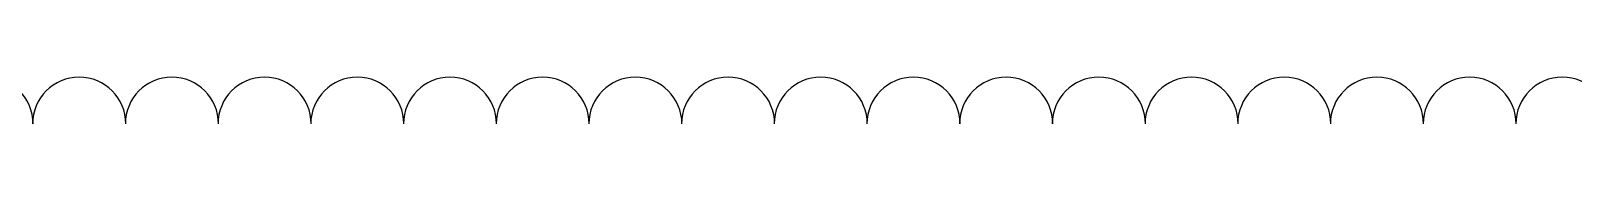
# Model space of a CAD drawing. Header units: millimetres. Extents: x -37020 to 35906, y -101 to 52234.
# Drawn here: x -36.3 to -3.16, y 346.94 to 347.94 of the extents above; entities that cross this region are included whole.
import ezdxf

# ---------------------------------------------------------------- set-up
doc = ezdxf.new("R2010")
doc.units = ezdxf.units.MM
doc.layers.add('R11', color=240, linetype='Continuous')

# ---------------------------------------------------------------- blocks, each defined once
blk = doc.blocks.new('*U251')
at = {"layer": 'R11', "color": 0, "linetype": 'ByBlock', "lineweight": -2, "transparency": 16777216}
for centre in [(40.715, 21.793), (42.707, 21.793), (44.698, 21.793), (46.689, 21.793), (48.681, 21.793), (50.672, 21.793), (52.663, 21.793), (54.655, 21.793), (56.646, 21.793), (58.637, 21.793), (60.629, 21.793), (62.62, 21.793), (64.611, 21.793), (66.603, 21.793), (68.594, 21.793), (70.585, 21.793), (72.577, 21.793), (74.568, 21.793)]:
    blk.add_arc(centre, 1, 0, 180, dxfattribs=at)

msp = doc.modelspace()

# ---------------------------------------------------------------- block references
at = {"layer": 'R11'}
msp.add_blockref('*U251', (-77.9652, 325.1485), dxfattribs=at)

doc.saveas('drawing.dxf')
